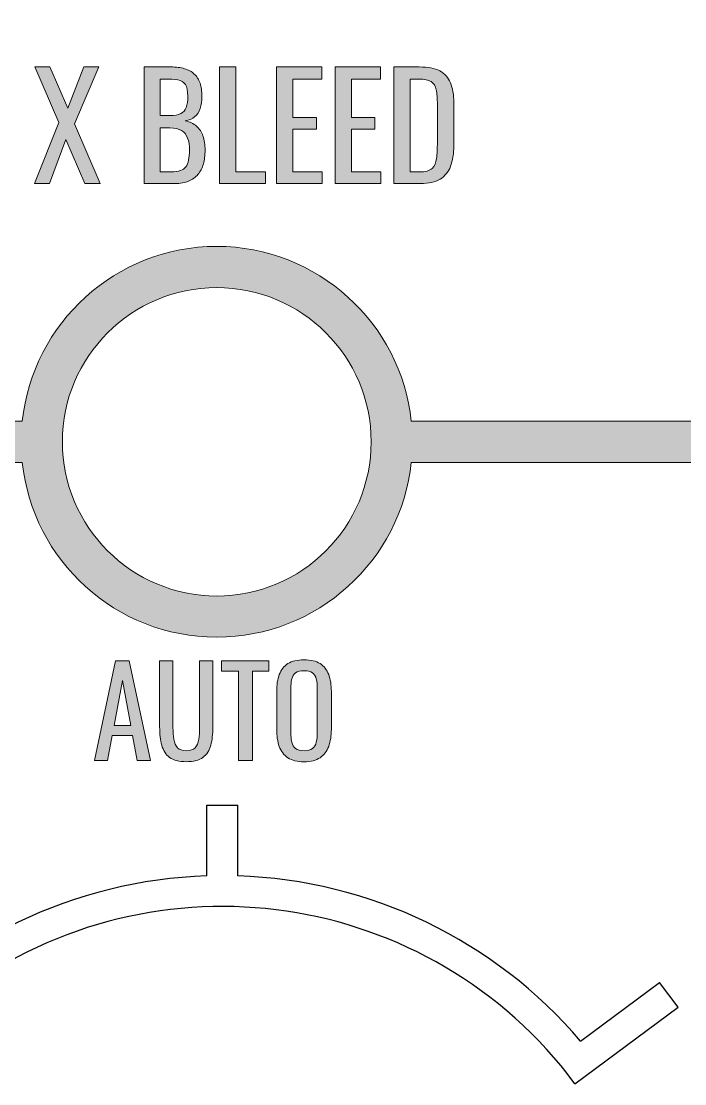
# Model space of a CAD drawing. Header units: inches. Extents: x 63 to 550, y 310 to 482.
# Drawn here: x 370.1 to 402.4, y 348.9 to 400.6 of the extents above; entities that cross this region are included whole.
import ezdxf

# ---------------------------------------------------------------- set-up
doc = ezdxf.new("R2010")
doc.units = ezdxf.units.IN
doc.header["$MEASUREMENT"] = 0
doc.layers.add('LINES', color=7, linetype='Continuous')
doc.layers.add('TEXT', color=7, linetype='Continuous')

# ---------------------------------------------------------------- blocks, each defined once
blk = doc.blocks.new('block 101')
at = {"color": 7, "lineweight": 25}
blk.add_open_spline([(397.066, 350.361), (390.035, 359.828), (376.661, 361.802), (367.195, 354.771), (365.517, 353.525), (364.031, 352.039), (362.785, 350.361)], degree=3, knots=[0, 0, 0, 0, 1, 1, 1, 2, 2, 2, 2], dxfattribs=at)
blk = doc.blocks.new('block 102')
at = {"color": 7, "lineweight": 25}
blk.add_open_spline([(397.337, 352.431), (393.164, 357.339), (387.114, 360.258), (380.676, 360.47)], degree=3, dxfattribs=at)
blk = doc.blocks.new('block 103')
at = {"color": 7, "lineweight": 25}
blk.add_open_spline([(379.176, 360.47), (372.737, 360.258), (366.687, 357.339), (362.515, 352.431)], degree=3, dxfattribs=at)
blk = doc.blocks.new('block 107')
at = {"color": 7, "lineweight": 25}
blk.add_lwpolyline([(397.066, 350.361), (402.073, 354.08)], dxfattribs=at)
blk = doc.blocks.new('block 108')
at = {"color": 7, "lineweight": 25}
blk.add_lwpolyline([(397.337, 352.431), (401.178, 355.284)], dxfattribs=at)
blk = doc.blocks.new('block 109')
at = {"color": 7, "lineweight": 25}
blk.add_lwpolyline([(402.073, 354.08), (401.178, 355.284)], dxfattribs=at)
blk = doc.blocks.new('block 110')
at = {"color": 7, "lineweight": 25}
blk.add_lwpolyline([(379.176, 360.47), (379.176, 363.915)], dxfattribs=at)
blk = doc.blocks.new('block 111')
at = {"color": 7, "lineweight": 25}
blk.add_lwpolyline([(380.676, 360.47), (380.676, 363.915)], dxfattribs=at)
blk = doc.blocks.new('block 112')
at = {"color": 7, "lineweight": 25}
blk.add_lwpolyline([(379.176, 363.915), (380.676, 363.915)], dxfattribs=at)
blk = doc.blocks.new('block 179')
at = {"layer": 'LINES'}
h = blk.add_hatch(color=7, dxfattribs=at)
h.dxf.hatch_style = 2
edge = h.paths.add_edge_path()
edge.add_spline(control_points=[(227.12, 379.167), (227.12, 379.167), (227.12, 380.1), (227.12, 380.1), (227.12, 383.9), (229.96, 387.04), (233.62, 387.52), (233.62, 387.52), (233.62, 367.33), (233.62, 367.33), (233.62, 367.33), (216, 367.33), (216, 367.33), (216, 367.33), (216, 361.85), (216, 361.85), (216, 361.85), (218, 361.85), (218, 361.85), (218, 361.85), (218, 365.33), (218, 365.33), (218, 365.33), (251.67, 365.33), (251.67, 365.33), (251.67, 365.33), (251.67, 361.85), (251.67, 361.85), (251.67, 361.85), (253.67, 361.85), (253.67, 361.85), (253.67, 361.85), (253.67, 367.33), (253.67, 367.33), (253.67, 367.33), (235.62, 367.33), (235.62, 367.33), (235.62, 367.33), (235.62, 387.53), (235.62, 387.53), (239.29, 387.04), (242.13, 383.9), (242.13, 380.1), (242.13, 380.1), (242.13, 379.167), (242.13, 379.167), (242.13, 379.167), (273.09, 379.1), (273.09, 379.1), (273.09, 379.1), (273.09, 377.6), (273.09, 377.6), (273.09, 377.6), (271.33, 375.57), (271.33, 375.57), (271.33, 375.57), (273.09, 375.57), (273.09, 375.57), (273.09, 375.57), (273.09, 374.47), (273.09, 374.47), (273.09, 374.47), (261, 374.47), (261, 374.47), (261, 374.47), (261, 370.43), (261, 370.43), (261, 370.43), (263, 370.43), (263, 370.43), (263, 370.43), (263, 372.47), (263, 372.47), (263, 372.47), (285.17, 372.47), (285.17, 372.47), (285.17, 372.47), (285.17, 370.43), (285.17, 370.43), (285.17, 370.43), (287.17, 370.43), (287.17, 370.43), (287.17, 370.43), (287.17, 374.47), (287.17, 374.47), (287.17, 374.47), (275.09, 374.47), (275.09, 374.47), (275.09, 374.47), (275.09, 375.57), (275.09, 375.57), (275.09, 375.57), (276.67, 375.57), (276.67, 375.57), (276.67, 375.57), (275.09, 377.39), (275.09, 377.39), (275.09, 377.39), (275.09, 379.1), (275.09, 379.1), (275.09, 379.1), (307.31, 379.1), (307.31, 379.1), (307.31, 379.1), (307.31, 374.11), (307.31, 374.11), (307.31, 374.11), (305, 371.44), (305, 371.44), (305, 371.44), (307.31, 371.44), (307.31, 371.44), (307.31, 371.44), (307.31, 367.33), (307.31, 367.33), (307.31, 367.33), (289, 367.33), (289, 367.33), (289, 367.33), (289, 361.85), (289, 361.85), (289, 361.85), (291, 361.85), (291, 361.85), (291, 361.85), (291, 365.33), (291, 365.33), (291, 365.33), (324.67, 365.33), (324.67, 365.33), (324.67, 365.33), (324.67, 361.85), (324.67, 361.85), (324.67, 361.85), (326.67, 361.85), (326.67, 361.85), (326.67, 361.85), (326.67, 367.33), (326.67, 367.33), (326.67, 367.33), (309.31, 367.33), (309.31, 367.33), (309.31, 367.33), (309.31, 371.44), (309.31, 371.44), (309.31, 371.44), (311, 371.44), (311, 371.44), (311, 371.44), (309.31, 373.39), (309.31, 373.39), (309.31, 373.39), (309.31, 379.1), (309.31, 379.1), (309.31, 379.1), (370.17, 379.1), (370.17, 379.1), (370.67, 374.33), (374.72, 370.6), (379.62, 370.6), (384.52, 370.6), (388.58, 374.33), (389.08, 379.1), (389.08, 379.1), (408, 379.1), (408, 379.1), (408, 379.1), (408, 372.75), (408, 372.75), (408, 372.75), (406, 372.75), (406, 372.75), (406, 372.75), (408, 370.44), (408, 370.44), (408, 370.44), (408, 370.43), (408, 370.43), (408, 370.43), (408.01, 370.43), (408.01, 370.43), (408.01, 370.43), (409, 369.29), (409, 369.29), (409, 369.29), (409.99, 370.43), (409.99, 370.43), (409.99, 370.43), (410, 370.43), (410, 370.43), (410, 370.43), (410, 370.44), (410, 370.44), (410, 370.44), (412, 372.75), (412, 372.75), (412, 372.75), (410, 372.75), (410, 372.75), (410, 372.75), (410, 379.1), (410, 379.1), (410, 379.1), (450.36, 379.1), (450.36, 379.1), (450.36, 379.1), (450.36, 376.12), (450.36, 376.12), (450.36, 376.12), (446.28, 371.4), (446.28, 371.4), (446.28, 371.4), (450.36, 371.4), (450.36, 371.4), (450.36, 371.4), (450.36, 366.83), (450.36, 366.83), (450.36, 366.83), (433.5, 366.83), (433.5, 366.83), (433.5, 366.83), (433.5, 361.85), (433.5, 361.85), (433.5, 361.85), (434.5, 361.85), (434.5, 361.85), (434.5, 361.85), (434.5, 365.83), (434.5, 365.83), (434.5, 365.83), (469.17, 365.83), (469.17, 365.83), (469.17, 365.83), (469.17, 361.85), (469.17, 361.85), (469.17, 361.85), (470.17, 361.85), (470.17, 361.85), (470.17, 361.85), (470.17, 366.83), (470.17, 366.83), (470.17, 366.83), (453.36, 366.83), (453.36, 366.83), (453.36, 366.83), (453.36, 371.4), (453.36, 371.4), (453.36, 371.4), (457.05, 371.4), (457.05, 371.4), (457.05, 371.4), (453.36, 375.66), (453.36, 375.66), (453.36, 375.66), (453.36, 391.21), (453.36, 391.21), (453.36, 391.21), (470.17, 391.21), (470.17, 391.21), (470.17, 391.21), (470.17, 399.84), (470.17, 399.84), (470.17, 399.84), (453.36, 399.84), (453.36, 399.84), (453.36, 399.84), (453.36, 406.08), (453.36, 406.08), (453.36, 406.08), (385.61, 406.08), (385.61, 406.08), (385.61, 406.08), (385.61, 415.79), (385.61, 415.79), (385.61, 415.79), (382.61, 415.79), (382.61, 415.79), (382.61, 415.79), (382.61, 406.08), (382.61, 406.08), (382.61, 406.08), (307.89, 406.08), (307.89, 406.08), (307.89, 406.08), (307.89, 415.79), (307.89, 415.79), (307.89, 415.79), (304.89, 415.79), (304.89, 415.79), (304.89, 415.79), (304.89, 406.08), (304.89, 406.08), (304.89, 406.08), (230.47, 406.08), (230.47, 406.08), (230.47, 406.08), (230.47, 415.79), (230.47, 415.79), (230.47, 415.79), (227.47, 415.79), (227.47, 415.79), (227.47, 415.79), (227.47, 406.08), (227.47, 406.08), (227.47, 406.08), (160.03, 406.08), (160.03, 406.08), (160.03, 406.08), (160.03, 399.32), (160.03, 399.32), (160.03, 399.32), (163.03, 399.32), (163.03, 399.32), (163.03, 399.32), (163.03, 403.08), (163.03, 403.08), (163.03, 403.08), (450.36, 403.08), (450.36, 403.08), (450.36, 403.08), (450.36, 399.84), (450.36, 399.84), (450.36, 399.84), (433.27, 399.84), (433.27, 399.84), (433.27, 399.84), (433.27, 391.21), (433.27, 391.21), (433.27, 391.21), (450.36, 391.21), (450.36, 391.21), (450.36, 391.21), (450.36, 381.1), (450.36, 381.1), (450.36, 381.1), (389.08, 381.1), (389.08, 381.1), (388.58, 385.87), (384.52, 389.6), (379.62, 389.6), (374.72, 389.6), (370.67, 385.87), (370.17, 381.1), (370.17, 381.1), (244.08, 381.1), (244.08, 381.1), (243.61, 385.54), (240.06, 389.08), (235.62, 389.55), (235.62, 389.55), (235.62, 393.1), (235.62, 393.1), (235.62, 393.1), (240.01, 393.1), (240.01, 393.1), (240.01, 393.1), (234.62, 399.32), (234.62, 399.32), (234.62, 399.32), (229.24, 393.1), (229.24, 393.1), (229.24, 393.1), (233.62, 393.1), (233.62, 393.1), (233.62, 393.1), (233.62, 389.55), (233.62, 389.55), (229.18, 389.08), (225.64, 385.54), (225.17, 381.1), (225.17, 381.1), (163.03, 381.1), (163.03, 381.1), (163.03, 381.1), (163.03, 391.71), (163.03, 391.71), (163.03, 391.71), (160.03, 391.71), (160.03, 391.71), (160.03, 391.71), (160.03, 375.72), (160.03, 375.72), (160.03, 375.72), (156.28, 371.38), (156.28, 371.38), (156.28, 371.38), (160.03, 371.38), (160.03, 371.38), (160.03, 371.38), (160.03, 366.83), (160.03, 366.83), (160.03, 366.83), (143.5, 366.83), (143.5, 366.83), (143.5, 366.83), (143.5, 361.85), (143.5, 361.85), (143.5, 361.85), (144.5, 361.85), (144.5, 361.85), (144.5, 361.85), (144.5, 365.83), (144.5, 365.83), (144.5, 365.83), (179.17, 365.83), (179.17, 365.83), (179.17, 365.83), (179.17, 361.85), (179.17, 361.85), (179.17, 361.85), (180.17, 361.85), (180.17, 361.85), (180.17, 361.85), (180.17, 366.83), (180.17, 366.83), (180.17, 366.83), (163.03, 366.83), (163.03, 366.83), (163.03, 366.83), (163.03, 371.38), (163.03, 371.38), (163.03, 371.38), (167.05, 371.38), (167.05, 371.38), (167.05, 371.38), (163.03, 376.02), (163.03, 376.02), (163.03, 376.02), (163.03, 379.1), (163.03, 379.1), (163.03, 379.1), (195, 379.1), (195, 379.1), (195, 379.1), (195, 372.75), (195, 372.75), (195, 372.75), (193, 372.75), (193, 372.75), (193, 372.75), (195, 370.44), (195, 370.44), (195, 370.44), (195, 370.43), (195, 370.43), (195, 370.43), (195.01, 370.43), (195.01, 370.43), (195.01, 370.43), (196, 369.29), (196, 369.29), (196, 369.29), (196.99, 370.43), (196.99, 370.43), (196.99, 370.43), (197, 370.43), (197, 370.43), (197, 370.43), (197, 370.44), (197, 370.44), (197, 370.44), (199, 372.75), (199, 372.75), (199, 372.75), (197, 372.75), (197, 372.75), (197, 372.75), (197, 379.1), (197, 379.1), (197, 379.1), (227.12, 379.167), (227.12, 379.167)], knot_values=[0, 0, 0, 0, 1, 1, 1, 2, 2, 2, 3, 3, 3, 4, 4, 4, 5, 5, 5, 6, 6, 6, 7, 7, 7, 8, 8, 8, 9, 9, 9, 10, 10, 10, 11, 11, 11, 12, 12, 12, 13, 13, 13, 14, 14, 14, 15, 15, 15, 16, 16, 16, 17, 17, 17, 18, 18, 18, 19, 19, 19, 20, 20, 20, 21, 21, 21, 22, 22, 22, 23, 23, 23, 24, 24, 24, 25, 25, 25, 26, 26, 26, 27, 27, 27, 28, 28, 28, 29, 29, 29, 30, 30, 30, 31, 31, 31, 32, 32, 32, 33, 33, 33, 34, 34, 34, 35, 35, 35, 36, 36, 36, 37, 37, 37, 38, 38, 38, 39, 39, 39, 40, 40, 40, 41, 41, 41, 42, 42, 42, 43, 43, 43, 44, 44, 44, 45, 45, 45, 46, 46, 46, 47, 47, 47, 48, 48, 48, 49, 49, 49, 50, 50, 50, 51, 51, 51, 52, 52, 52, 53, 53, 53, 54, 54, 54, 55, 55, 55, 56, 56, 56, 57, 57, 57, 58, 58, 58, 59, 59, 59, 60, 60, 60, 61, 61, 61, 62, 62, 62, 63, 63, 63, 64, 64, 64, 65, 65, 65, 66, 66, 66, 67, 67, 67, 68, 68, 68, 69, 69, 69, 70, 70, 70, 71, 71, 71, 72, 72, 72, 73, 73, 73, 74, 74, 74, 75, 75, 75, 76, 76, 76, 77, 77, 77, 78, 78, 78, 79, 79, 79, 80, 80, 80, 81, 81, 81, 82, 82, 82, 83, 83, 83, 84, 84, 84, 85, 85, 85, 86, 86, 86, 87, 87, 87, 88, 88, 88, 89, 89, 89, 90, 90, 90, 91, 91, 91, 92, 92, 92, 93, 93, 93, 94, 94, 94, 95, 95, 95, 96, 96, 96, 97, 97, 97, 98, 98, 98, 99, 99, 99, 100, 100, 100, 101, 101, 101, 102, 102, 102, 103, 103, 103, 104, 104, 104, 105, 105, 105, 106, 106, 106, 107, 107, 107, 108, 108, 108, 109, 109, 109, 110, 110, 110, 111, 111, 111, 112, 112, 112, 113, 113, 113, 114, 114, 114, 115, 115, 115, 116, 116, 116, 117, 117, 117, 118, 118, 118, 119, 119, 119, 120, 120, 120, 121, 121, 121, 122, 122, 122, 123, 123, 123, 124, 124, 124, 125, 125, 125, 126, 126, 126, 127, 127, 127, 128, 128, 128, 129, 129, 129, 130, 130, 130, 131, 131, 131, 132, 132, 132, 133, 133, 133, 134, 134, 134, 135, 135, 135, 136, 136, 136, 137, 137, 137, 138, 138, 138, 139, 139, 139, 140, 140, 140, 141, 141, 141, 142, 142, 142, 143, 143, 143, 144, 144, 144, 145, 145, 145, 146, 146, 146, 147, 147, 147, 148, 148, 148, 149, 149, 149, 150, 150, 150, 151, 151, 151, 152, 152, 152, 153, 153, 153, 154, 154, 154, 155, 155, 155, 156, 156, 156, 157, 157, 157, 157], degree=3, periodic=0)
edge = h.paths.add_edge_path()
edge.add_spline(control_points=[(379.62, 372.6), (375.49, 372.6), (372.12, 375.96), (372.12, 380.1), (372.12, 384.24), (375.49, 387.6), (379.62, 387.6), (383.76, 387.6), (387.13, 384.24), (387.13, 380.1), (387.13, 375.96), (383.76, 372.6), (379.62, 372.6)], knot_values=[0, 0, 0, 0, 1, 1, 1, 2, 2, 2, 3, 3, 3, 4, 4, 4, 4], degree=3, periodic=0)
h.paths.add_polyline_path([(434.27, 392.21), (434.27, 398.84), (469.17, 398.84), (469.17, 392.21)])
at = {"layer": 'LINES', "lineweight": 0}
for points, knots in [([(227.12, 379.167), (227.12, 379.167), (227.12, 380.1), (227.12, 380.1), (227.12, 383.9), (229.96, 387.04), (233.62, 387.52), (233.62, 387.52), (233.62, 367.33), (233.62, 367.33), (233.62, 367.33), (216, 367.33), (216, 367.33), (216, 367.33), (216, 361.85), (216, 361.85), (216, 361.85), (218, 361.85), (218, 361.85), (218, 361.85), (218, 365.33), (218, 365.33), (218, 365.33), (251.67, 365.33), (251.67, 365.33), (251.67, 365.33), (251.67, 361.85), (251.67, 361.85), (251.67, 361.85), (253.67, 361.85), (253.67, 361.85), (253.67, 361.85), (253.67, 367.33), (253.67, 367.33), (253.67, 367.33), (235.62, 367.33), (235.62, 367.33), (235.62, 367.33), (235.62, 387.53), (235.62, 387.53), (239.29, 387.04), (242.13, 383.9), (242.13, 380.1), (242.13, 380.1), (242.13, 379.167), (242.13, 379.167), (242.13, 379.167), (273.09, 379.1), (273.09, 379.1), (273.09, 379.1), (273.09, 377.6), (273.09, 377.6), (273.09, 377.6), (271.33, 375.57), (271.33, 375.57), (271.33, 375.57), (273.09, 375.57), (273.09, 375.57), (273.09, 375.57), (273.09, 374.47), (273.09, 374.47), (273.09, 374.47), (261, 374.47), (261, 374.47), (261, 374.47), (261, 370.43), (261, 370.43), (261, 370.43), (263, 370.43), (263, 370.43), (263, 370.43), (263, 372.47), (263, 372.47), (263, 372.47), (285.17, 372.47), (285.17, 372.47), (285.17, 372.47), (285.17, 370.43), (285.17, 370.43), (285.17, 370.43), (287.17, 370.43), (287.17, 370.43), (287.17, 370.43), (287.17, 374.47), (287.17, 374.47), (287.17, 374.47), (275.09, 374.47), (275.09, 374.47), (275.09, 374.47), (275.09, 375.57), (275.09, 375.57), (275.09, 375.57), (276.67, 375.57), (276.67, 375.57), (276.67, 375.57), (275.09, 377.39), (275.09, 377.39), (275.09, 377.39), (275.09, 379.1), (275.09, 379.1), (275.09, 379.1), (307.31, 379.1), (307.31, 379.1), (307.31, 379.1), (307.31, 374.11), (307.31, 374.11), (307.31, 374.11), (305, 371.44), (305, 371.44), (305, 371.44), (307.31, 371.44), (307.31, 371.44), (307.31, 371.44), (307.31, 367.33), (307.31, 367.33), (307.31, 367.33), (289, 367.33), (289, 367.33), (289, 367.33), (289, 361.85), (289, 361.85), (289, 361.85), (291, 361.85), (291, 361.85), (291, 361.85), (291, 365.33), (291, 365.33), (291, 365.33), (324.67, 365.33), (324.67, 365.33), (324.67, 365.33), (324.67, 361.85), (324.67, 361.85), (324.67, 361.85), (326.67, 361.85), (326.67, 361.85), (326.67, 361.85), (326.67, 367.33), (326.67, 367.33), (326.67, 367.33), (309.31, 367.33), (309.31, 367.33), (309.31, 367.33), (309.31, 371.44), (309.31, 371.44), (309.31, 371.44), (311, 371.44), (311, 371.44), (311, 371.44), (309.31, 373.39), (309.31, 373.39), (309.31, 373.39), (309.31, 379.1), (309.31, 379.1), (309.31, 379.1), (370.17, 379.1), (370.17, 379.1), (370.67, 374.33), (374.72, 370.6), (379.62, 370.6), (384.52, 370.6), (388.58, 374.33), (389.08, 379.1), (389.08, 379.1), (408, 379.1), (408, 379.1), (408, 379.1), (408, 372.75), (408, 372.75), (408, 372.75), (406, 372.75), (406, 372.75), (406, 372.75), (408, 370.44), (408, 370.44), (408, 370.44), (408, 370.43), (408, 370.43), (408, 370.43), (408.01, 370.43), (408.01, 370.43), (408.01, 370.43), (409, 369.29), (409, 369.29), (409, 369.29), (409.99, 370.43), (409.99, 370.43), (409.99, 370.43), (410, 370.43), (410, 370.43), (410, 370.43), (410, 370.44), (410, 370.44), (410, 370.44), (412, 372.75), (412, 372.75), (412, 372.75), (410, 372.75), (410, 372.75), (410, 372.75), (410, 379.1), (410, 379.1), (410, 379.1), (450.36, 379.1), (450.36, 379.1), (450.36, 379.1), (450.36, 376.12), (450.36, 376.12), (450.36, 376.12), (446.28, 371.4), (446.28, 371.4), (446.28, 371.4), (450.36, 371.4), (450.36, 371.4), (450.36, 371.4), (450.36, 366.83), (450.36, 366.83), (450.36, 366.83), (433.5, 366.83), (433.5, 366.83), (433.5, 366.83), (433.5, 361.85), (433.5, 361.85), (433.5, 361.85), (434.5, 361.85), (434.5, 361.85), (434.5, 361.85), (434.5, 365.83), (434.5, 365.83), (434.5, 365.83), (469.17, 365.83), (469.17, 365.83), (469.17, 365.83), (469.17, 361.85), (469.17, 361.85), (469.17, 361.85), (470.17, 361.85), (470.17, 361.85), (470.17, 361.85), (470.17, 366.83), (470.17, 366.83), (470.17, 366.83), (453.36, 366.83), (453.36, 366.83), (453.36, 366.83), (453.36, 371.4), (453.36, 371.4), (453.36, 371.4), (457.05, 371.4), (457.05, 371.4), (457.05, 371.4), (453.36, 375.66), (453.36, 375.66), (453.36, 375.66), (453.36, 391.21), (453.36, 391.21), (453.36, 391.21), (470.17, 391.21), (470.17, 391.21), (470.17, 391.21), (470.17, 399.84), (470.17, 399.84), (470.17, 399.84), (453.36, 399.84), (453.36, 399.84), (453.36, 399.84), (453.36, 406.08), (453.36, 406.08), (453.36, 406.08), (385.61, 406.08), (385.61, 406.08), (385.61, 406.08), (385.61, 415.79), (385.61, 415.79), (385.61, 415.79), (382.61, 415.79), (382.61, 415.79), (382.61, 415.79), (382.61, 406.08), (382.61, 406.08), (382.61, 406.08), (307.89, 406.08), (307.89, 406.08), (307.89, 406.08), (307.89, 415.79), (307.89, 415.79), (307.89, 415.79), (304.89, 415.79), (304.89, 415.79), (304.89, 415.79), (304.89, 406.08), (304.89, 406.08), (304.89, 406.08), (230.47, 406.08), (230.47, 406.08), (230.47, 406.08), (230.47, 415.79), (230.47, 415.79), (230.47, 415.79), (227.47, 415.79), (227.47, 415.79), (227.47, 415.79), (227.47, 406.08), (227.47, 406.08), (227.47, 406.08), (160.03, 406.08), (160.03, 406.08), (160.03, 406.08), (160.03, 399.32), (160.03, 399.32), (160.03, 399.32), (163.03, 399.32), (163.03, 399.32), (163.03, 399.32), (163.03, 403.08), (163.03, 403.08), (163.03, 403.08), (450.36, 403.08), (450.36, 403.08), (450.36, 403.08), (450.36, 399.84), (450.36, 399.84), (450.36, 399.84), (433.27, 399.84), (433.27, 399.84), (433.27, 399.84), (433.27, 391.21), (433.27, 391.21), (433.27, 391.21), (450.36, 391.21), (450.36, 391.21), (450.36, 391.21), (450.36, 381.1), (450.36, 381.1), (450.36, 381.1), (389.08, 381.1), (389.08, 381.1), (388.58, 385.87), (384.52, 389.6), (379.62, 389.6), (374.72, 389.6), (370.67, 385.87), (370.17, 381.1), (370.17, 381.1), (244.08, 381.1), (244.08, 381.1), (243.61, 385.54), (240.06, 389.08), (235.62, 389.55), (235.62, 389.55), (235.62, 393.1), (235.62, 393.1), (235.62, 393.1), (240.01, 393.1), (240.01, 393.1), (240.01, 393.1), (234.62, 399.32), (234.62, 399.32), (234.62, 399.32), (229.24, 393.1), (229.24, 393.1), (229.24, 393.1), (233.62, 393.1), (233.62, 393.1), (233.62, 393.1), (233.62, 389.55), (233.62, 389.55), (229.18, 389.08), (225.64, 385.54), (225.17, 381.1), (225.17, 381.1), (163.03, 381.1), (163.03, 381.1), (163.03, 381.1), (163.03, 391.71), (163.03, 391.71), (163.03, 391.71), (160.03, 391.71), (160.03, 391.71), (160.03, 391.71), (160.03, 375.72), (160.03, 375.72), (160.03, 375.72), (156.28, 371.38), (156.28, 371.38), (156.28, 371.38), (160.03, 371.38), (160.03, 371.38), (160.03, 371.38), (160.03, 366.83), (160.03, 366.83), (160.03, 366.83), (143.5, 366.83), (143.5, 366.83), (143.5, 366.83), (143.5, 361.85), (143.5, 361.85), (143.5, 361.85), (144.5, 361.85), (144.5, 361.85), (144.5, 361.85), (144.5, 365.83), (144.5, 365.83), (144.5, 365.83), (179.17, 365.83), (179.17, 365.83), (179.17, 365.83), (179.17, 361.85), (179.17, 361.85), (179.17, 361.85), (180.17, 361.85), (180.17, 361.85), (180.17, 361.85), (180.17, 366.83), (180.17, 366.83), (180.17, 366.83), (163.03, 366.83), (163.03, 366.83), (163.03, 366.83), (163.03, 371.38), (163.03, 371.38), (163.03, 371.38), (167.05, 371.38), (167.05, 371.38), (167.05, 371.38), (163.03, 376.02), (163.03, 376.02), (163.03, 376.02), (163.03, 379.1), (163.03, 379.1), (163.03, 379.1), (195, 379.1), (195, 379.1), (195, 379.1), (195, 372.75), (195, 372.75), (195, 372.75), (193, 372.75), (193, 372.75), (193, 372.75), (195, 370.44), (195, 370.44), (195, 370.44), (195, 370.43), (195, 370.43), (195, 370.43), (195.01, 370.43), (195.01, 370.43), (195.01, 370.43), (196, 369.29), (196, 369.29), (196, 369.29), (196.99, 370.43), (196.99, 370.43), (196.99, 370.43), (197, 370.43), (197, 370.43), (197, 370.43), (197, 370.44), (197, 370.44), (197, 370.44), (199, 372.75), (199, 372.75), (199, 372.75), (197, 372.75), (197, 372.75), (197, 372.75), (197, 379.1), (197, 379.1), (197, 379.1), (227.12, 379.167), (227.12, 379.167)], [0, 0, 0, 0, 1, 1, 1, 2, 2, 2, 3, 3, 3, 4, 4, 4, 5, 5, 5, 6, 6, 6, 7, 7, 7, 8, 8, 8, 9, 9, 9, 10, 10, 10, 11, 11, 11, 12, 12, 12, 13, 13, 13, 14, 14, 14, 15, 15, 15, 16, 16, 16, 17, 17, 17, 18, 18, 18, 19, 19, 19, 20, 20, 20, 21, 21, 21, 22, 22, 22, 23, 23, 23, 24, 24, 24, 25, 25, 25, 26, 26, 26, 27, 27, 27, 28, 28, 28, 29, 29, 29, 30, 30, 30, 31, 31, 31, 32, 32, 32, 33, 33, 33, 34, 34, 34, 35, 35, 35, 36, 36, 36, 37, 37, 37, 38, 38, 38, 39, 39, 39, 40, 40, 40, 41, 41, 41, 42, 42, 42, 43, 43, 43, 44, 44, 44, 45, 45, 45, 46, 46, 46, 47, 47, 47, 48, 48, 48, 49, 49, 49, 50, 50, 50, 51, 51, 51, 52, 52, 52, 53, 53, 53, 54, 54, 54, 55, 55, 55, 56, 56, 56, 57, 57, 57, 58, 58, 58, 59, 59, 59, 60, 60, 60, 61, 61, 61, 62, 62, 62, 63, 63, 63, 64, 64, 64, 65, 65, 65, 66, 66, 66, 67, 67, 67, 68, 68, 68, 69, 69, 69, 70, 70, 70, 71, 71, 71, 72, 72, 72, 73, 73, 73, 74, 74, 74, 75, 75, 75, 76, 76, 76, 77, 77, 77, 78, 78, 78, 79, 79, 79, 80, 80, 80, 81, 81, 81, 82, 82, 82, 83, 83, 83, 84, 84, 84, 85, 85, 85, 86, 86, 86, 87, 87, 87, 88, 88, 88, 89, 89, 89, 90, 90, 90, 91, 91, 91, 92, 92, 92, 93, 93, 93, 94, 94, 94, 95, 95, 95, 96, 96, 96, 97, 97, 97, 98, 98, 98, 99, 99, 99, 100, 100, 100, 101, 101, 101, 102, 102, 102, 103, 103, 103, 104, 104, 104, 105, 105, 105, 106, 106, 106, 107, 107, 107, 108, 108, 108, 109, 109, 109, 110, 110, 110, 111, 111, 111, 112, 112, 112, 113, 113, 113, 114, 114, 114, 115, 115, 115, 116, 116, 116, 117, 117, 117, 118, 118, 118, 119, 119, 119, 120, 120, 120, 121, 121, 121, 122, 122, 122, 123, 123, 123, 124, 124, 124, 125, 125, 125, 126, 126, 126, 127, 127, 127, 128, 128, 128, 129, 129, 129, 130, 130, 130, 131, 131, 131, 132, 132, 132, 133, 133, 133, 134, 134, 134, 135, 135, 135, 136, 136, 136, 137, 137, 137, 138, 138, 138, 139, 139, 139, 140, 140, 140, 141, 141, 141, 142, 142, 142, 143, 143, 143, 144, 144, 144, 145, 145, 145, 146, 146, 146, 147, 147, 147, 148, 148, 148, 149, 149, 149, 150, 150, 150, 151, 151, 151, 152, 152, 152, 153, 153, 153, 154, 154, 154, 155, 155, 155, 156, 156, 156, 157, 157, 157, 157]), ([(379.62, 372.6), (375.49, 372.6), (372.12, 375.96), (372.12, 380.1), (372.12, 384.24), (375.49, 387.6), (379.62, 387.6), (383.76, 387.6), (387.13, 384.24), (387.13, 380.1), (387.13, 375.96), (383.76, 372.6), (379.62, 372.6)], [0, 0, 0, 0, 1, 1, 1, 2, 2, 2, 3, 3, 3, 4, 4, 4, 4])]:
    blk.add_open_spline(points, degree=3, knots=knots, dxfattribs=at)
blk = doc.blocks.new('block 178')
at = {"layer": 'LINES'}
blk.add_blockref('block 179', (0, 0), dxfattribs=at)
blk = doc.blocks.new('block 191')
at = {"layer": 'TEXT'}
h = blk.add_hatch(color=7, dxfattribs=at)
h.dxf.hatch_style = 2
h.paths.add_polyline_path([(373.674, 364.939), (374.706, 369.8), (375.36, 369.8), (376.398, 364.939), (375.756, 364.939), (375.534, 366.164), (374.544, 366.164), (374.311, 364.939)])
h.paths.add_polyline_path([(374.635, 366.649), (375.444, 366.649), (375.036, 368.84)])
h = blk.add_hatch(color=7, dxfattribs=at)
h.dxf.hatch_style = 2
edge = h.paths.add_edge_path()
edge.add_spline(control_points=[(378.145, 364.886), (377.792, 364.886), (377.522, 364.956), (377.334, 365.096), (377.146, 365.235), (377.019, 365.433), (376.95, 365.687), (376.883, 365.94), (376.849, 366.237), (376.849, 366.578), (376.849, 366.578), (376.849, 369.8), (376.849, 369.8), (376.849, 369.8), (377.496, 369.8), (377.496, 369.8), (377.496, 369.8), (377.496, 366.548), (377.496, 366.548), (377.496, 366.34), (377.511, 366.149), (377.538, 365.978), (377.566, 365.806), (377.627, 365.67), (377.722, 365.569), (377.815, 365.47), (377.956, 365.42), (378.145, 365.42), (378.337, 365.42), (378.479, 365.47), (378.57, 365.569), (378.662, 365.67), (378.723, 365.806), (378.75, 365.978), (378.778, 366.149), (378.792, 366.34), (378.792, 366.548), (378.792, 366.548), (378.792, 369.8), (378.792, 369.8), (378.792, 369.8), (379.435, 369.8), (379.435, 369.8), (379.435, 369.8), (379.435, 366.578), (379.435, 366.578), (379.435, 366.237), (379.4, 365.94), (379.332, 365.687), (379.265, 365.433), (379.138, 365.235), (378.951, 365.096), (378.766, 364.956), (378.496, 364.886), (378.145, 364.886)], knot_values=[0, 0, 0, 0, 1, 1, 1, 2, 2, 2, 3, 3, 3, 4, 4, 4, 5, 5, 5, 6, 6, 6, 7, 7, 7, 8, 8, 8, 9, 9, 9, 10, 10, 10, 11, 11, 11, 12, 12, 12, 13, 13, 13, 14, 14, 14, 15, 15, 15, 16, 16, 16, 17, 17, 17, 18, 18, 18, 18], degree=3, periodic=0)
h = blk.add_hatch(color=7, dxfattribs=at)
h.dxf.hatch_style = 2
h.paths.add_polyline_path([(380.683, 364.939), (380.683, 369.296), (379.86, 369.296), (379.86, 369.8), (382.158, 369.8), (382.158, 369.296), (381.36, 369.296), (381.36, 364.939)])
h = blk.add_hatch(color=7, dxfattribs=at)
h.dxf.hatch_style = 2
edge = h.paths.add_edge_path()
edge.add_spline(control_points=[(383.868, 364.886), (383.54, 364.886), (383.278, 364.949), (383.082, 365.078), (382.887, 365.206), (382.746, 365.389), (382.662, 365.627), (382.578, 365.864), (382.536, 366.144), (382.536, 366.464), (382.536, 366.464), (382.536, 368.306), (382.536, 368.306), (382.536, 368.626), (382.579, 368.9), (382.665, 369.131), (382.751, 369.36), (382.892, 369.537), (383.085, 369.659), (383.279, 369.78), (383.54, 369.842), (383.868, 369.842), (384.196, 369.842), (384.456, 369.779), (384.648, 369.655), (384.84, 369.531), (384.979, 369.355), (385.065, 369.128), (385.151, 368.899), (385.194, 368.626), (385.194, 368.306), (385.194, 368.306), (385.194, 366.458), (385.194, 366.458), (385.194, 366.142), (385.151, 365.865), (385.065, 365.63), (384.979, 365.394), (384.84, 365.211), (384.648, 365.081), (384.456, 364.95), (384.196, 364.886), (383.868, 364.886)], knot_values=[0, 0, 0, 0, 1, 1, 1, 2, 2, 2, 3, 3, 3, 4, 4, 4, 5, 5, 5, 6, 6, 6, 7, 7, 7, 8, 8, 8, 9, 9, 9, 10, 10, 10, 11, 11, 11, 12, 12, 12, 13, 13, 13, 14, 14, 14, 14], degree=3, periodic=0)
edge = h.paths.add_edge_path()
edge.add_spline(control_points=[(383.868, 365.42), (384.048, 365.42), (384.185, 365.457), (384.276, 365.53), (384.368, 365.604), (384.431, 365.709), (384.462, 365.843), (384.494, 365.977), (384.511, 366.134), (384.511, 366.313), (384.511, 366.313), (384.511, 368.443), (384.511, 368.443), (384.511, 368.624), (384.494, 368.778), (384.462, 368.909), (384.431, 369.039), (384.368, 369.139), (384.276, 369.209), (384.185, 369.278), (384.048, 369.313), (383.868, 369.313), (383.688, 369.313), (383.551, 369.278), (383.457, 369.209), (383.363, 369.139), (383.3, 369.039), (383.269, 368.909), (383.236, 368.778), (383.221, 368.624), (383.221, 368.443), (383.221, 368.443), (383.221, 366.313), (383.221, 366.313), (383.221, 366.134), (383.236, 365.977), (383.269, 365.843), (383.3, 365.709), (383.363, 365.604), (383.457, 365.53), (383.551, 365.457), (383.688, 365.42), (383.868, 365.42)], knot_values=[0, 0, 0, 0, 1, 1, 1, 2, 2, 2, 3, 3, 3, 4, 4, 4, 5, 5, 5, 6, 6, 6, 7, 7, 7, 8, 8, 8, 9, 9, 9, 10, 10, 10, 11, 11, 11, 12, 12, 12, 13, 13, 13, 14, 14, 14, 14], degree=3, periodic=0)
at = {"layer": 'TEXT', "lineweight": 0}
for points in [[(373.674, 364.939), (374.706, 369.8), (375.36, 369.8), (376.398, 364.939), (375.756, 364.939), (375.534, 366.164), (374.544, 366.164), (374.311, 364.939), (373.674, 364.939)], [(380.683, 364.939), (380.683, 369.296), (379.86, 369.296), (379.86, 369.8), (382.158, 369.8), (382.158, 369.296), (381.36, 369.296), (381.36, 364.939), (380.683, 364.939)], [(374.635, 366.649), (375.444, 366.649), (375.036, 368.84), (374.635, 366.649)]]:
    blk.add_lwpolyline(points, dxfattribs=at)
for points, knots in [([(378.145, 364.886), (377.792, 364.886), (377.522, 364.956), (377.334, 365.096), (377.146, 365.235), (377.019, 365.433), (376.95, 365.687), (376.883, 365.94), (376.849, 366.237), (376.849, 366.578), (376.849, 366.578), (376.849, 369.8), (376.849, 369.8), (376.849, 369.8), (377.496, 369.8), (377.496, 369.8), (377.496, 369.8), (377.496, 366.548), (377.496, 366.548), (377.496, 366.34), (377.511, 366.149), (377.538, 365.978), (377.566, 365.806), (377.627, 365.67), (377.722, 365.569), (377.815, 365.47), (377.956, 365.42), (378.145, 365.42), (378.337, 365.42), (378.479, 365.47), (378.57, 365.569), (378.662, 365.67), (378.723, 365.806), (378.75, 365.978), (378.778, 366.149), (378.792, 366.34), (378.792, 366.548), (378.792, 366.548), (378.792, 369.8), (378.792, 369.8), (378.792, 369.8), (379.435, 369.8), (379.435, 369.8), (379.435, 369.8), (379.435, 366.578), (379.435, 366.578), (379.435, 366.237), (379.4, 365.94), (379.332, 365.687), (379.265, 365.433), (379.138, 365.235), (378.951, 365.096), (378.766, 364.956), (378.496, 364.886), (378.145, 364.886)], [0, 0, 0, 0, 1, 1, 1, 2, 2, 2, 3, 3, 3, 4, 4, 4, 5, 5, 5, 6, 6, 6, 7, 7, 7, 8, 8, 8, 9, 9, 9, 10, 10, 10, 11, 11, 11, 12, 12, 12, 13, 13, 13, 14, 14, 14, 15, 15, 15, 16, 16, 16, 17, 17, 17, 18, 18, 18, 18]), ([(383.868, 364.886), (383.54, 364.886), (383.278, 364.949), (383.082, 365.078), (382.887, 365.206), (382.746, 365.389), (382.662, 365.627), (382.578, 365.864), (382.536, 366.144), (382.536, 366.464), (382.536, 366.464), (382.536, 368.306), (382.536, 368.306), (382.536, 368.626), (382.579, 368.9), (382.665, 369.131), (382.751, 369.36), (382.892, 369.537), (383.085, 369.659), (383.279, 369.78), (383.54, 369.842), (383.868, 369.842), (384.196, 369.842), (384.456, 369.779), (384.648, 369.655), (384.84, 369.531), (384.979, 369.355), (385.065, 369.128), (385.151, 368.899), (385.194, 368.626), (385.194, 368.306), (385.194, 368.306), (385.194, 366.458), (385.194, 366.458), (385.194, 366.142), (385.151, 365.865), (385.065, 365.63), (384.979, 365.394), (384.84, 365.211), (384.648, 365.081), (384.456, 364.95), (384.196, 364.886), (383.868, 364.886)], [0, 0, 0, 0, 1, 1, 1, 2, 2, 2, 3, 3, 3, 4, 4, 4, 5, 5, 5, 6, 6, 6, 7, 7, 7, 8, 8, 8, 9, 9, 9, 10, 10, 10, 11, 11, 11, 12, 12, 12, 13, 13, 13, 14, 14, 14, 14]), ([(383.868, 365.42), (384.048, 365.42), (384.185, 365.457), (384.276, 365.53), (384.368, 365.604), (384.431, 365.709), (384.462, 365.843), (384.494, 365.977), (384.511, 366.134), (384.511, 366.313), (384.511, 366.313), (384.511, 368.443), (384.511, 368.443), (384.511, 368.624), (384.494, 368.778), (384.462, 368.909), (384.431, 369.039), (384.368, 369.139), (384.276, 369.209), (384.185, 369.278), (384.048, 369.313), (383.868, 369.313), (383.688, 369.313), (383.551, 369.278), (383.457, 369.209), (383.363, 369.139), (383.3, 369.039), (383.269, 368.909), (383.236, 368.778), (383.221, 368.624), (383.221, 368.443), (383.221, 368.443), (383.221, 366.313), (383.221, 366.313), (383.221, 366.134), (383.236, 365.977), (383.269, 365.843), (383.3, 365.709), (383.363, 365.604), (383.457, 365.53), (383.551, 365.457), (383.688, 365.42), (383.868, 365.42)], [0, 0, 0, 0, 1, 1, 1, 2, 2, 2, 3, 3, 3, 4, 4, 4, 5, 5, 5, 6, 6, 6, 7, 7, 7, 8, 8, 8, 9, 9, 9, 10, 10, 10, 11, 11, 11, 12, 12, 12, 13, 13, 13, 14, 14, 14, 14])]:
    blk.add_open_spline(points, degree=3, knots=knots, dxfattribs=at)
blk = doc.blocks.new('block 201')
at = {"layer": 'TEXT'}
h = blk.add_hatch(color=7, dxfattribs=at)
h.dxf.hatch_style = 2
h.paths.add_polyline_path([(370.761, 392.657), (371.944, 395.625), (370.782, 398.327), (371.518, 398.327), (372.378, 396.325), (373.162, 398.327), (373.897, 398.327), (372.707, 395.562), (373.953, 392.657), (373.218, 392.657), (372.294, 394.792), (371.496, 392.657)])
h = blk.add_hatch(color=7, dxfattribs=at)
h.dxf.hatch_style = 2
edge = h.paths.add_edge_path()
edge.add_spline(control_points=[(376.088, 392.657), (376.088, 392.657), (376.088, 398.327), (376.088, 398.327), (376.088, 398.327), (377.391, 398.327), (377.391, 398.327), (377.646, 398.327), (377.87, 398.299), (378.059, 398.243), (378.248, 398.187), (378.405, 398.101), (378.531, 397.984), (378.657, 397.868), (378.751, 397.719), (378.812, 397.54), (378.872, 397.36), (378.902, 397.149), (378.902, 396.906), (378.902, 396.673), (378.873, 396.471), (378.814, 396.301), (378.756, 396.13), (378.668, 395.996), (378.549, 395.898), (378.43, 395.8), (378.276, 395.737), (378.09, 395.709), (378.318, 395.657), (378.503, 395.57), (378.644, 395.446), (378.783, 395.323), (378.887, 395.164), (378.955, 394.971), (379.022, 394.776), (379.057, 394.545), (379.057, 394.274), (379.057, 394.031), (379.028, 393.81), (378.973, 393.609), (378.916, 393.408), (378.829, 393.238), (378.71, 393.098), (378.591, 392.958), (378.439, 392.85), (378.255, 392.772), (378.07, 392.695), (377.853, 392.657), (377.601, 392.657), (377.601, 392.657), (376.088, 392.657), (376.088, 392.657)], knot_values=[0, 0, 0, 0, 1, 1, 1, 2, 2, 2, 3, 3, 3, 4, 4, 4, 5, 5, 5, 6, 6, 6, 7, 7, 7, 8, 8, 8, 9, 9, 9, 10, 10, 10, 11, 11, 11, 12, 12, 12, 13, 13, 13, 14, 14, 14, 15, 15, 15, 16, 16, 16, 17, 17, 17, 17], degree=3, periodic=0)
edge = h.paths.add_edge_path()
edge.add_spline(control_points=[(376.879, 395.961), (376.879, 395.961), (377.349, 395.961), (377.349, 395.961), (377.572, 395.961), (377.747, 395.992), (377.873, 396.056), (377.999, 396.119), (378.088, 396.22), (378.14, 396.36), (378.19, 396.5), (378.216, 396.682), (378.216, 396.906), (378.216, 397.167), (378.177, 397.356), (378.098, 397.473), (378.018, 397.59), (377.895, 397.663), (377.727, 397.694), (377.559, 397.724), (377.339, 397.739), (377.068, 397.739), (377.068, 397.739), (376.879, 397.739), (376.879, 397.739), (376.879, 397.739), (376.879, 395.961), (376.879, 395.961)], knot_values=[0, 0, 0, 0, 1, 1, 1, 2, 2, 2, 3, 3, 3, 4, 4, 4, 5, 5, 5, 6, 6, 6, 7, 7, 7, 8, 8, 8, 9, 9, 9, 9], degree=3, periodic=0)
edge = h.paths.add_edge_path()
edge.add_spline(control_points=[(376.879, 393.224), (376.879, 393.224), (377.411, 393.224), (377.411, 393.224), (377.766, 393.224), (378.003, 393.307), (378.122, 393.473), (378.24, 393.638), (378.3, 393.905), (378.3, 394.274), (378.3, 394.512), (378.269, 394.712), (378.206, 394.872), (378.143, 395.033), (378.042, 395.154), (377.904, 395.236), (377.767, 395.318), (377.581, 395.359), (377.349, 395.359), (377.349, 395.359), (376.879, 395.359), (376.879, 395.359), (376.879, 395.359), (376.879, 393.224), (376.879, 393.224)], knot_values=[0, 0, 0, 0, 1, 1, 1, 2, 2, 2, 3, 3, 3, 4, 4, 4, 5, 5, 5, 6, 6, 6, 7, 7, 7, 8, 8, 8, 8], degree=3, periodic=0)
h = blk.add_hatch(color=7, dxfattribs=at)
h.dxf.hatch_style = 2
h.paths.add_polyline_path([(379.756, 392.657), (379.756, 398.327), (380.547, 398.327), (380.547, 393.224), (381.996, 393.224), (381.996, 392.657)])
h = blk.add_hatch(color=7, dxfattribs=at)
h.dxf.hatch_style = 2
h.paths.add_polyline_path([(382.535, 392.657), (382.535, 398.327), (384.733, 398.327), (384.733, 397.739), (383.326, 397.739), (383.326, 395.863), (384.467, 395.863), (384.467, 395.303), (383.326, 395.303), (383.326, 393.224), (384.747, 393.224), (384.747, 392.657)])
h = blk.add_hatch(color=7, dxfattribs=at)
h.dxf.hatch_style = 2
h.paths.add_polyline_path([(385.384, 392.657), (385.384, 398.327), (387.582, 398.327), (387.582, 397.739), (386.175, 397.739), (386.175, 395.863), (387.315, 395.863), (387.315, 395.303), (386.175, 395.303), (386.175, 393.224), (387.596, 393.224), (387.596, 392.657)])
h = blk.add_hatch(color=7, dxfattribs=at)
h.dxf.hatch_style = 2
edge = h.paths.add_edge_path()
edge.add_spline(control_points=[(388.232, 392.657), (388.232, 392.657), (388.232, 398.327), (388.232, 398.327), (388.232, 398.327), (389.465, 398.327), (389.465, 398.327), (389.885, 398.327), (390.217, 398.263), (390.462, 398.135), (390.707, 398.006), (390.882, 397.814), (390.987, 397.557), (391.092, 397.3), (391.145, 396.981), (391.145, 396.598), (391.145, 396.598), (391.145, 394.512), (391.145, 394.512), (391.145, 394.11), (391.092, 393.772), (390.987, 393.497), (390.882, 393.222), (390.712, 393.013), (390.477, 392.87), (390.24, 392.729), (389.925, 392.657), (389.527, 392.657), (389.527, 392.657), (388.232, 392.657), (388.232, 392.657)], knot_values=[0, 0, 0, 0, 1, 1, 1, 2, 2, 2, 3, 3, 3, 4, 4, 4, 5, 5, 5, 6, 6, 6, 7, 7, 7, 8, 8, 8, 9, 9, 9, 10, 10, 10, 10], degree=3, periodic=0)
edge = h.paths.add_edge_path()
edge.add_spline(control_points=[(389.023, 393.224), (389.023, 393.224), (389.472, 393.224), (389.472, 393.224), (389.761, 393.224), (389.967, 393.28), (390.088, 393.392), (390.209, 393.504), (390.282, 393.667), (390.309, 393.882), (390.334, 394.097), (390.347, 394.355), (390.347, 394.659), (390.347, 394.659), (390.347, 396.5), (390.347, 396.5), (390.347, 396.794), (390.328, 397.032), (390.291, 397.214), (390.253, 397.396), (390.172, 397.529), (390.046, 397.613), (389.92, 397.697), (389.722, 397.739), (389.451, 397.739), (389.451, 397.739), (389.023, 397.739), (389.023, 397.739), (389.023, 397.739), (389.023, 393.224), (389.023, 393.224)], knot_values=[0, 0, 0, 0, 1, 1, 1, 2, 2, 2, 3, 3, 3, 4, 4, 4, 5, 5, 5, 6, 6, 6, 7, 7, 7, 8, 8, 8, 9, 9, 9, 10, 10, 10, 10], degree=3, periodic=0)
at = {"layer": 'TEXT', "lineweight": 0}
for points in [[(370.761, 392.657), (371.944, 395.625), (370.782, 398.327), (371.518, 398.327), (372.378, 396.325), (373.162, 398.327), (373.897, 398.327), (372.707, 395.562), (373.953, 392.657), (373.218, 392.657), (372.294, 394.792), (371.496, 392.657), (370.761, 392.657)], [(379.756, 392.657), (379.756, 398.327), (380.547, 398.327), (380.547, 393.224), (381.996, 393.224), (381.996, 392.657), (379.756, 392.657)], [(382.535, 392.657), (382.535, 398.327), (384.733, 398.327), (384.733, 397.739), (383.326, 397.739), (383.326, 395.863), (384.467, 395.863), (384.467, 395.303), (383.326, 395.303), (383.326, 393.224), (384.747, 393.224), (384.747, 392.657), (382.535, 392.657)], [(385.384, 392.657), (385.384, 398.327), (387.582, 398.327), (387.582, 397.739), (386.175, 397.739), (386.175, 395.863), (387.315, 395.863), (387.315, 395.303), (386.175, 395.303), (386.175, 393.224), (387.596, 393.224), (387.596, 392.657), (385.384, 392.657)]]:
    blk.add_lwpolyline(points, dxfattribs=at)
for points, knots in [([(376.088, 392.657), (376.088, 392.657), (376.088, 398.327), (376.088, 398.327), (376.088, 398.327), (377.391, 398.327), (377.391, 398.327), (377.646, 398.327), (377.87, 398.299), (378.059, 398.243), (378.248, 398.187), (378.405, 398.101), (378.531, 397.984), (378.657, 397.868), (378.751, 397.719), (378.812, 397.54), (378.872, 397.36), (378.902, 397.149), (378.902, 396.906), (378.902, 396.673), (378.873, 396.471), (378.814, 396.301), (378.756, 396.13), (378.668, 395.996), (378.549, 395.898), (378.43, 395.8), (378.276, 395.737), (378.09, 395.709), (378.318, 395.657), (378.503, 395.57), (378.644, 395.446), (378.783, 395.323), (378.887, 395.164), (378.955, 394.971), (379.022, 394.776), (379.057, 394.545), (379.057, 394.274), (379.057, 394.031), (379.028, 393.81), (378.973, 393.609), (378.916, 393.408), (378.829, 393.238), (378.71, 393.098), (378.591, 392.958), (378.439, 392.85), (378.255, 392.772), (378.07, 392.695), (377.853, 392.657), (377.601, 392.657), (377.601, 392.657), (376.088, 392.657), (376.088, 392.657)], [0, 0, 0, 0, 1, 1, 1, 2, 2, 2, 3, 3, 3, 4, 4, 4, 5, 5, 5, 6, 6, 6, 7, 7, 7, 8, 8, 8, 9, 9, 9, 10, 10, 10, 11, 11, 11, 12, 12, 12, 13, 13, 13, 14, 14, 14, 15, 15, 15, 16, 16, 16, 17, 17, 17, 17]), ([(388.232, 392.657), (388.232, 392.657), (388.232, 398.327), (388.232, 398.327), (388.232, 398.327), (389.465, 398.327), (389.465, 398.327), (389.885, 398.327), (390.217, 398.263), (390.462, 398.135), (390.707, 398.006), (390.882, 397.814), (390.987, 397.557), (391.092, 397.3), (391.145, 396.981), (391.145, 396.598), (391.145, 396.598), (391.145, 394.512), (391.145, 394.512), (391.145, 394.11), (391.092, 393.772), (390.987, 393.497), (390.882, 393.222), (390.712, 393.013), (390.477, 392.87), (390.24, 392.729), (389.925, 392.657), (389.527, 392.657), (389.527, 392.657), (388.232, 392.657), (388.232, 392.657)], [0, 0, 0, 0, 1, 1, 1, 2, 2, 2, 3, 3, 3, 4, 4, 4, 5, 5, 5, 6, 6, 6, 7, 7, 7, 8, 8, 8, 9, 9, 9, 10, 10, 10, 10]), ([(376.879, 395.961), (376.879, 395.961), (377.349, 395.961), (377.349, 395.961), (377.572, 395.961), (377.747, 395.992), (377.873, 396.056), (377.999, 396.119), (378.088, 396.22), (378.14, 396.36), (378.19, 396.5), (378.216, 396.682), (378.216, 396.906), (378.216, 397.167), (378.177, 397.356), (378.098, 397.473), (378.018, 397.59), (377.895, 397.663), (377.727, 397.694), (377.559, 397.724), (377.339, 397.739), (377.068, 397.739), (377.068, 397.739), (376.879, 397.739), (376.879, 397.739), (376.879, 397.739), (376.879, 395.961), (376.879, 395.961)], [0, 0, 0, 0, 1, 1, 1, 2, 2, 2, 3, 3, 3, 4, 4, 4, 5, 5, 5, 6, 6, 6, 7, 7, 7, 8, 8, 8, 9, 9, 9, 9]), ([(389.023, 393.224), (389.023, 393.224), (389.472, 393.224), (389.472, 393.224), (389.761, 393.224), (389.967, 393.28), (390.088, 393.392), (390.209, 393.504), (390.282, 393.667), (390.309, 393.882), (390.334, 394.097), (390.347, 394.355), (390.347, 394.659), (390.347, 394.659), (390.347, 396.5), (390.347, 396.5), (390.347, 396.794), (390.328, 397.032), (390.291, 397.214), (390.253, 397.396), (390.172, 397.529), (390.046, 397.613), (389.92, 397.697), (389.722, 397.739), (389.451, 397.739), (389.451, 397.739), (389.023, 397.739), (389.023, 397.739), (389.023, 397.739), (389.023, 393.224), (389.023, 393.224)], [0, 0, 0, 0, 1, 1, 1, 2, 2, 2, 3, 3, 3, 4, 4, 4, 5, 5, 5, 6, 6, 6, 7, 7, 7, 8, 8, 8, 9, 9, 9, 10, 10, 10, 10]), ([(376.879, 393.224), (376.879, 393.224), (377.411, 393.224), (377.411, 393.224), (377.766, 393.224), (378.003, 393.307), (378.122, 393.473), (378.24, 393.638), (378.3, 393.905), (378.3, 394.274), (378.3, 394.512), (378.269, 394.712), (378.206, 394.872), (378.143, 395.033), (378.042, 395.154), (377.904, 395.236), (377.767, 395.318), (377.581, 395.359), (377.349, 395.359), (377.349, 395.359), (376.879, 395.359), (376.879, 395.359), (376.879, 395.359), (376.879, 393.224), (376.879, 393.224)], [0, 0, 0, 0, 1, 1, 1, 2, 2, 2, 3, 3, 3, 4, 4, 4, 5, 5, 5, 6, 6, 6, 7, 7, 7, 8, 8, 8, 8])]:
    blk.add_open_spline(points, degree=3, knots=knots, dxfattribs=at)

msp = doc.modelspace()

# ---------------------------------------------------------------- block references
for name in ['block 110', 'block 112', 'block 111', 'block 101', 'block 103', 'block 102', 'block 108', 'block 109', 'block 107']:
    msp.add_blockref(name, (-0.03, -1.479))
at = {"layer": 'LINES'}
msp.add_blockref('block 178', (0, 0), dxfattribs=at)
at = {"layer": 'TEXT'}
for name, p in [('block 201', (0, 0)), ('block 191', (0, -0.344))]:
    msp.add_blockref(name, p, dxfattribs=at)

doc.saveas('drawing.dxf')
